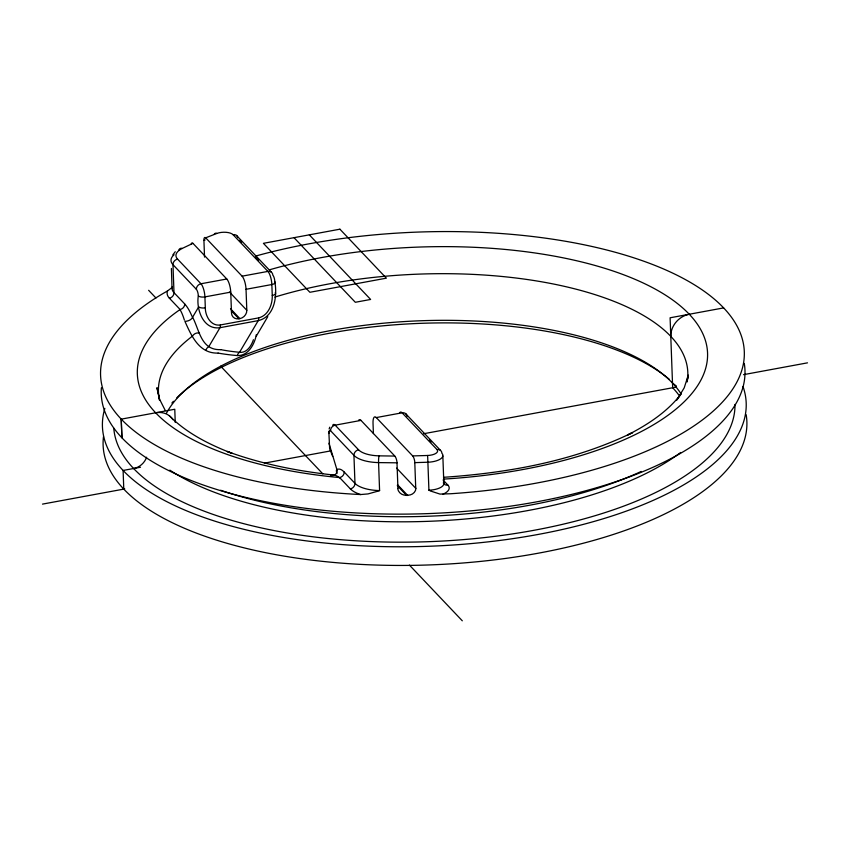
<?xml version="1.0" encoding="UTF-8"?>
<svg xmlns="http://www.w3.org/2000/svg" width="850" height="850" viewBox="0 0 850 850"><rect width="100%" height="100%" fill="white"/><g stroke="black" fill="none" stroke-linecap="round" stroke-linejoin="round"><path stroke-width="1.27" d="M687.756 376.082L687.108 381.958L688.287 375.094L684.207 387.844L676.558 400.424M256.371 334.549C254.702 343.921 248.413 356.054 237.331 355.566A250.442 77.594 -16.5 0 1 218.131 353.079M329.152 428.963L329.747 427.189M253.417 339.724C251.483 345.61 246.808 353.303 239.551 352.283A245.724 78.285 -16.7 0 1 220.724 349.626M256.264 336.186L267.803 316.614M677.237 399.447L680.659 394.527C666.772 412.356 647.36 424.841 627.481 435.051L632.581 432.586C573.814 461.21 508.257 472.908 443.477 477.307M172.837 254.841L175.249 251.717M172.083 287.481L167.524 290.955A35.721 14.588 -2.1 0 0 169.384 298.201L180.115 309.496A5.111 4.388 -43.5 0 0 184.726 303.949L173.995 292.655A30.674 12.527 -2.1 0 1 172.21 286.918M180.115 309.496L176.035 312.396A285.292 116.493 -2.1 0 0 332.084 476.829L339.628 477.583L350.359 488.888A35.721 14.588 -2.1 0 0 360.655 494.541L368.007 493.924L377.485 491.279M330.862 475.586L331.978 475.171A37.857 15.406 77 0 1 339.639 477.817M167.461 290.987L167.524 290.955A322.076 131.516 -2.1 0 0 360.644 494.551L360.751 494.551M337.206 469.529L337.62 469.328A39.238 12.134 79.5 0 1 344.239 472.132M178.755 250.219A5.111 3.474 63.4 0 1 182.229 248.434L192.939 243.334L226.791 279.002A10.221 3.166 79.5 0 1 230.732 292.124L231.508 313.108A7.671 6.588 -43.5 0 0 238.935 318.782L239.891 318.601A7.671 6.588 -43.5 0 0 246.808 310.282L246.032 289.297A10.221 3.166 79.5 0 0 242.091 276.176L205.689 237.819L216.888 233.431A10.221 4.176 -2.1 0 1 233.038 234.664A5.111 4.388 -43.5 0 1 237.883 237.607M337.386 469.434L336.303 470.677L337.004 473.588M204.531 257.114L203.926 240.444L205.137 239.955M377.899 491.141L379.589 490.588L378.569 462.602A5.111 0.691 -88.6 0 1 379.068 455.844A25.489 10.413 -2.1 0 1 358.572 449.809L335.166 425.17A10.221 3.166 79.5 0 0 332.711 425.212M182.24 248.444A25.489 10.413 -2.1 0 0 177.597 259.123L200.972 283.762A10.221 3.166 79.5 0 1 204.914 296.894L205.317 307.817C205.222 315.987 210.938 326.527 220.384 324.955L258.634 317.889C268.249 315.594 272.595 304.491 272.255 295.46L271.851 284.527A10.221 3.166 79.5 0 0 267.909 271.405L233.038 234.664M226.791 279.002L200.972 283.762A5.111 4.388 -43.5 0 0 196.361 289.308A5.079 1.573 79.5 0 1 198.326 295.874C196.021 309.188 203.256 330.193 219.98 327.696L258.23 320.631C274.879 316.774 277.366 295.757 274.837 281.743A5.079 1.573 79.5 0 0 272.861 275.198A5.111 4.388 -43.5 0 0 267.909 271.405L242.091 276.176M230.732 292.124L204.914 296.894A5.111 2.083 -2.1 0 1 198.337 295.874M246.032 289.297L271.851 284.527A5.111 2.083 -2.1 0 0 274.837 281.743M121.231 419.146L121.922 437.803L121.221 419.146L174.771 409.254L175.249 422.461M723.637 307.902L670.108 317.783L672.669 387.738A264.839 108.141 -2.1 0 1 678.821 395.048M379.068 455.844L394.836 456.067L360.984 420.399L335.166 425.17A5.111 4.388 -43.5 0 0 330.554 430.716A5.079 1.573 79.5 0 0 328.929 433.479L329.651 448.821L332.711 456.493M373.405 433.596L373.022 423.098A10.221 3.166 79.5 0 1 376.284 417.573L402.103 412.803A5.111 4.388 -43.5 0 1 407.022 416.171M140.505 467.234L123.101 470.454L123.781 489.111M42.5 504.114L124.748 488.931M264.424 463.133L331.011 450.84M423.693 433.723L676.494 387.037M743.537 374.659L807.5 362.844M430.929 491.141L439.992 494.084L450.5 493.754A322.076 131.516 -2.1 0 0 728.344 313.214A322.076 131.516 -2.1 0 0 255.351 256.148M334.528 475.118C298.021 471.197 261.641 464.153 227.12 451.424L232.146 453.411C209.334 444.529 186.798 433.33 169.363 415.756M218.121 353.09C199.049 353.77 191.388 335.729 184.886 321.279A5.111 2.539 -21.2 0 0 192.451 317.454L198.73 306.808A5.111 2.083 -2.1 0 0 205.317 307.817M220.702 349.637C200.186 350.444 199.484 328.578 191.696 315.616A39.238 12.134 79.5 0 0 184.726 304.045M427.688 456.96L428.921 490.216L430.312 490.854M672.499 383.074L676.462 386.102M309.336 234.876L370.621 299.455L355.321 302.281L294.036 237.702M236.47 235.407L271.341 272.149M405.535 413.546L440.406 450.288M239.774 240.327L241.57 242.208M255.871 257.284L258.549 260.111M429.409 440.141L431.194 442.021M396.589 468.106L415.735 488.283L414.789 462.634L427.901 462.23A15.342 6.258 -2.1 0 0 441.926 453.326A5.111 4.388 -43.5 0 0 436.974 449.544L402.103 412.803A10.221 3.166 79.5 0 0 399.649 412.845M443.094 480.027L447.897 485.095A20.432 8.341 -2.1 0 1 442.924 494.211M376.284 417.573L412.675 455.919L427.624 455.483L427.656 456.237M229.479 292.028L246.808 310.282M230.531 308.752L239.891 318.601M397.492 484.67L407.692 495.422L406.587 495.433L397.269 485.616M231.306 310.749L238.935 318.782M196.361 289.308L172.975 264.669A30.674 12.527 -2.1 0 1 174.08 254.734M330.554 430.716L353.94 455.356A30.674 12.527 -2.1 0 0 378.569 462.602L396.993 462.825L397.938 488.484M148.633 290.296L155.933 297.989M220.671 366.201L322.798 473.811M409.413 565.08L462.304 620.808M165.293 410.529L159.641 399.362L156.952 387.706L159.598 400.223M442.85 456.057L443.87 484.043M171.403 268.504L172.04 288.639M744.26 363.386A322.076 131.516 -2.1 0 1 428.942 513.57A322.076 131.516 -2.1 0 1 101.384 387.77M743.017 386.548A322.097 131.527 -2.1 0 1 427.199 546.327A322.097 131.527 -2.1 0 1 104.848 408.372M746.162 414.683A322.097 131.527 -2.1 0 1 427.879 564.984A322.097 131.527 -2.1 0 1 103.488 436.666M146.625 457.204A15.342 13.175 -43.5 0 1 133.62 468.509M734.974 404.43A310.845 126.926 -2.1 0 1 430.185 541.62A310.845 126.926 -2.1 0 1 113.783 428.209M166.43 413.259A264.839 108.141 -2.1 0 1 420.665 320.758A264.839 108.141 -2.1 0 1 681.296 394.219M274.837 297.086A264.86 108.152 -2.1 0 1 670.831 336.43A20.453 17.563 -43.5 0 1 689.233 314.256M670.831 336.43A264.86 108.152 -2.1 0 1 687.565 379.026M159.566 400.318A264.86 108.152 -2.1 0 1 192.567 336.037A5.111 3.804 -23.9 0 1 199.506 333.083M155.646 412.792A20.453 17.563 -43.5 0 1 172.996 419.741M270.087 269.641A285.292 116.493 -2.1 0 1 693.218 318.707A285.292 116.493 -2.1 0 1 443.487 479.113M171.891 403.017A269.992 110.245 -2.1 0 1 173.442 401.296M176.747 397.874A269.992 110.245 -2.1 0 1 295.078 340.786A269.843 110.181 -2.1 0 1 669.428 379.419M203.883 240.391A5.334 1.647 79.6 0 1 205.7 237.947M180.126 309.857A37.857 8.128 82.8 0 1 184.365 320.046M275.23 292.676A5.111 2.083 -2.1 0 1 272.255 295.46M237.331 355.566A5.111 3.804 -84.7 0 1 239.551 352.283L258.23 320.631A5.111 1.583 79.5 0 0 258.634 317.889M169.384 298.201A5.111 4.388 -43.5 0 0 173.995 292.655L172.975 264.669A5.111 4.388 -43.5 0 1 177.586 259.123M205.902 350.359A5.111 4.335 -74.1 0 1 208.718 346.779L219.98 327.696A5.111 1.583 79.5 0 0 220.384 324.955M191.208 244.12A5.429 1.679 79.5 0 1 192.939 243.493M214.211 234.292A5.111 2.954 69.4 0 1 216.888 233.431M680.669 452.487A295.513 120.668 -2.1 0 1 169.862 470.146M641.219 471.442A299.859 122.442 -2.1 0 1 220.639 490.237M406.566 495.252A8.086 7.469 7.5 0 1 397.683 488.506M415.969 488.293A8.032 7.321 2.8 0 1 407.703 495.199M412.686 456.046A5.334 1.657 79.5 0 1 414.853 462.687M358.53 420.442A10.221 3.166 79.5 0 1 360.984 420.399M379.589 490.588A30.674 12.527 -2.1 0 1 354.971 483.342L344.239 472.037A5.111 4.388 -43.5 0 1 339.628 477.583M443.434 481.918A15.342 6.258 -2.1 0 1 428.921 490.216M331.16 475.437A5.111 4.824 56.1 0 0 336.929 469.699L329.322 444.401A5.111 2.083 -2.1 0 1 329.449 442.808M447.897 485.095A5.111 4.388 -43.5 0 1 443.349 482.959M350.359 488.888A5.111 4.388 -43.5 0 0 354.971 483.342L353.94 455.356A5.111 4.388 -43.5 0 1 358.551 449.809M394.846 456.237A5.429 1.679 79.5 0 1 397.067 462.878M436.964 449.544A10.221 4.176 -2.1 0 1 427.624 455.483M328.918 433.479A5.111 2.083 -2.1 0 1 329.29 431.672M339.904 229.192L263.404 243.323L309.878 292.283L386.378 278.163L339.904 229.192"/></g></svg>
